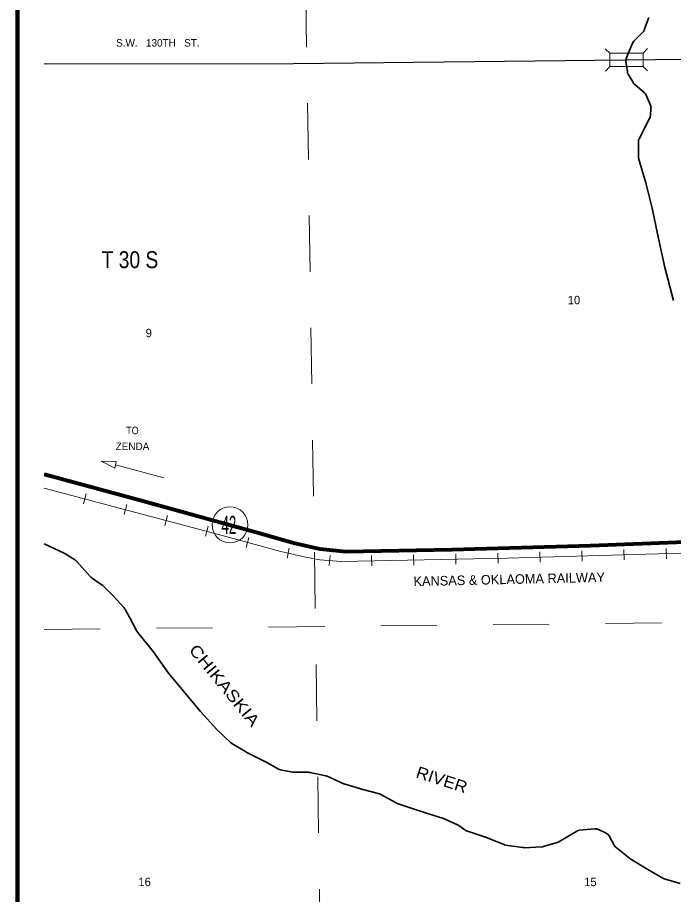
# Model space of a CAD drawing. Extents: x 354.64 to 359.05, y 2573.6 to 2577.54.
# Drawn here: x 354.643 to 355.811, y 2574.638 to 2576.2 of the extents above; entities that cross this region are included whole.
import ezdxf
from ezdxf.enums import TextEntityAlignment as Align

# ---------------------------------------------------------------- set-up
doc = ezdxf.new("R2010")
doc.units = 0
doc.header["$LTSCALE"] = 0.0061
doc.linetypes.add('MEDIUM_DASHED', pattern=[4.5, 3, -1.5])
for name, color, linetype, lineweight in [('12', 7, 'Continuous', 80), ('14', 7, 'Continuous', 25), ('15', 7, 'MEDIUM_DASHED', 13), ('17', 7, 'Continuous', 13), ('19', 7, 'Continuous', 13), ('21', 7, 'Continuous', 25), ('25', 7, 'Continuous', 35), ('35', 7, 'Continuous', 13), ('48', 7, 'Continuous', 106)]:
    doc.layers.add(name, color=color, linetype=linetype, lineweight=lineweight)
for name, color, linetype in [('29', 7, 'Continuous'), ('45', 7, 'Continuous'), ('46', 7, 'Continuous'), ('49', 7, 'Continuous')]:
    doc.layers.add(name, color=color, linetype=linetype)

msp = doc.modelspace()

# ---------------------------------------------------------------- linework, layer by layer
at = {"layer": '12'}
msp.add_lwpolyline([(354.690341, 2575.386742), (354.861364, 2575.340341), (355.069697, 2575.282955), (355.13428, 2575.264394), (355.18125, 2575.253788), (355.22803, 2575.249053), (355.416477, 2575.252273), (355.663826, 2575.259659), (355.893371, 2575.268561), (356.007386, 2575.270076), (356.064773, 2575.273295), (356.114015, 2575.284659), (356.158523, 2575.3), (356.229545, 2575.327462), (356.292614, 2575.346023), (356.332955, 2575.354924), (356.484091, 2575.358902), (356.667045, 2575.366477)], dxfattribs=at)
at = {"layer": '14'}
msp.add_lwpolyline([(354.690341, 2576.117803), (355.134848, 2576.118561), (356.155114, 2576.129735), (356.217045, 2576.130492), (356.63125, 2576.135985)], dxfattribs=at)
at = {"layer": '15'}
msp.add_line((354.690341, 2575.109848), (356.186932, 2575.126136), dxfattribs=at)
msp.add_lwpolyline([(355.139015, 2577.490152), (355.156439, 2576.247348), (355.195265, 2573.702273)], dxfattribs=at)
at = {"layer": '17'}
for p, q in [((354.765152, 2575.351705), (354.760417, 2575.333902)), ((354.837689, 2575.332386), (354.832955, 2575.314583)), ((354.910227, 2575.313068), (354.905492, 2575.295265)), ((354.982576, 2575.29375), (354.977841, 2575.275947)), ((355.055114, 2575.274053), (355.050189, 2575.25625)), ((355.127083, 2575.254735), (355.123106, 2575.236932)), ((355.348485, 2575.242992), (355.348864, 2575.224621)), ((355.423485, 2575.244697), (355.423864, 2575.226326)), ((355.498485, 2575.246212), (355.498864, 2575.227841)), ((355.573295, 2575.248295), (355.573864, 2575.229924)), ((355.648295, 2575.250189), (355.648864, 2575.231818)), ((355.723295, 2575.252273), (355.723864, 2575.233902)), ((355.798295, 2575.254356), (355.798864, 2575.235985)), ((355.199621, 2575.241856), (355.198106, 2575.223674)), ((355.273485, 2575.241477), (355.273864, 2575.223106))]:
    msp.add_line(p, q, dxfattribs=at)
msp.add_lwpolyline([(354.690341, 2575.361932), (354.994508, 2575.281061), (355.112121, 2575.248674), (355.150758, 2575.239773), (355.181439, 2575.234091), (355.219318, 2575.230871), (355.515341, 2575.237311), (355.845455, 2575.246402), (356.111553, 2575.255114), (356.455303, 2575.268182), (356.796591, 2575.281818), (357.202841, 2575.29072), (357.272159, 2575.294886), (357.329356, 2575.301326), (357.383523, 2575.307008), (357.514962, 2575.324811), (357.838447, 2575.364394), (358.065152, 2575.391856), (358.244886, 2575.413636), (358.47822, 2575.441288)], dxfattribs=at)
at = {"layer": '19'}
msp.add_circle((355.021472, 2575.296417), 0.031987, dxfattribs=at)
at = {"layer": '21'}
for p, q in [((355.698106, 2576.136932), (355.689962, 2576.144697)), ((355.764962, 2576.145076), (355.757197, 2576.136932)), ((355.698106, 2576.112879), (355.690341, 2576.104735)), ((355.765341, 2576.105114), (355.757197, 2576.112879))]:
    msp.add_line(p, q, dxfattribs=at)
at = {"layer": '21', "lineweight": 13}
msp.add_lwpolyline([(355.698106, 2576.112879), (355.757197, 2576.112879), (355.757197, 2576.136932), (355.698106, 2576.136932)], close=True, dxfattribs=at)
at = {"layer": '25'}
for p, q in [((355.75947, 2576.17822), (355.767803, 2576.200189)), ((355.740909, 2576.158144), (355.757008, 2576.174242)), ((355.727462, 2576.127083), (355.738447, 2576.154356)), ((355.729356, 2576.103788), (355.726705, 2576.121212)), ((355.739962, 2576.083902), (355.730682, 2576.099621)), ((355.759848, 2576.066098), (355.742424, 2576.080871)), ((355.770455, 2576.044318), (355.763068, 2576.061932)), ((355.770265, 2576.024432), (355.771402, 2576.038826)), ((355.750189, 2575.984091), (355.768939, 2576.020076)), ((355.749053, 2575.952462), (355.749053, 2575.978977)), ((354.725947, 2575.245644), (354.690341, 2575.262311)), ((354.746023, 2575.233333), (354.727083, 2575.245076)), ((354.772348, 2575.204356), (354.748485, 2575.231061)), ((354.793561, 2575.189205), (354.774432, 2575.202462)), ((355.022917, 2574.908144), (354.998485, 2574.931061)), ((355.051136, 2574.891288), (355.025, 2574.906629)), ((355.083523, 2574.875), (355.051705, 2574.890909)), ((355.107955, 2574.861174), (355.083902, 2574.874811)), ((355.132765, 2574.855682), (355.111364, 2574.859848)), ((355.161742, 2574.855492), (355.135038, 2574.855492)), ((355.192424, 2574.849242), (355.164015, 2574.855114)), ((355.225379, 2574.834659), (355.194697, 2574.848485)), ((355.317235, 2574.800947), (355.290341, 2574.815909)), ((355.426894, 2574.762121), (355.402841, 2574.772727)), ((355.439583, 2574.75303), (355.429167, 2574.760795)), ((355.442803, 2574.751326), (355.474621, 2574.74072)), ((355.607008, 2574.731629), (355.639205, 2574.750758)), ((355.643939, 2574.752273), (355.670644, 2574.754924)), ((355.676515, 2574.753977), (355.691477, 2574.74697)), ((355.696591, 2574.742424), (355.706629, 2574.724621)), ((355.475189, 2574.74053), (355.509091, 2574.726705)), ((355.579735, 2574.723295), (355.604545, 2574.730492)), ((355.511932, 2574.725947), (355.543371, 2574.721402)), ((355.545455, 2574.721212), (355.577083, 2574.722727)), ((355.70928, 2574.721591), (355.732955, 2574.702273)), ((355.794697, 2574.665909), (355.823295, 2574.657197))]:
    msp.add_line(p, q, dxfattribs=at)
for points in [[(355.811364, 2575.695833), (355.795833, 2575.755114), (355.782955, 2575.814962), (355.773295, 2575.860417), (355.761932, 2575.905682), (355.749432, 2575.949432)], [(354.832197, 2575.149242), (354.813826, 2575.169318), (354.795076, 2575.188068)], [(354.855303, 2575.107197), (354.842803, 2575.130492), (354.833902, 2575.14697)], [(354.912121, 2575.032197), (354.884848, 2575.070644), (354.856439, 2575.105303)], [(354.997727, 2574.931818), (354.968939, 2574.963826), (354.944697, 2574.992992), (354.912689, 2575.031439)], [(355.287689, 2574.817045), (355.258333, 2574.824621), (355.226705, 2574.83428)], [(355.401705, 2574.773106), (355.371402, 2574.782576), (355.342424, 2574.792424), (355.319129, 2574.800189)], [(355.73428, 2574.701326), (355.765909, 2574.682386), (355.792235, 2574.666856)]]:
    msp.add_lwpolyline(points, dxfattribs=at)
for centre, start, end in [((355.748915, 2576.182286), 315.02351, 339.4594), ((355.748974, 2576.15019), 135.02351, 158.2148), ((355.738028, 2576.122803), 158.2148, 188.12351), ((355.74052, 2576.105347), 188.12352, 210.23598), ((355.749738, 2576.08953), 210.23598, 229.74045), ((355.752537, 2576.057378), 23.18158, 49.74045), ((355.760071, 2576.039784), 355.23276, 23.18158), ((355.758871, 2576.025391), 332.54481, 355.23276), ((355.760346, 2575.978935), 152.54481, 180), ((355.760346, 2575.95255), 180, 195.93298), ((354.721033, 2575.235328), 58.37321, 64.78222), ((354.740081, 2575.223597), 41.61208, 58.37321), ((354.780923, 2575.211839), 221.61208, 235.28462), ((354.787034, 2575.179956), 44.97839, 55.28463), ((354.823841, 2575.141596), 28.59231, 42.68786), ((354.865283, 2575.112533), 208.05454, 219.26824), ((354.921379, 2575.038712), 215.29083, 219.78432), ((355.006169, 2574.939434), 221.96573, 226.82605), ((355.030761, 2574.916361), 226.82605, 239.51556), ((355.056821, 2574.90102), 239.51555, 243.41766), ((355.07839, 2574.864814), 60.62378, 63.41767), ((355.113589, 2574.87108), 240.62377, 258.68175), ((355.134964, 2574.866802), 258.68175, 270), ((355.161753, 2574.844075), 78.10263, 90), ((355.190107, 2574.838101), 65.75609, 78.10262), ((355.229969, 2574.845075), 245.75609, 253.28886), ((355.284759, 2574.805985), 60.92705, 75.2458), ((355.322731, 2574.810877), 240.92706, 251.55208), ((355.398194, 2574.762276), 66.35475, 72.46203), ((355.422296, 2574.751724), 53.10935, 66.35475), ((355.446334, 2574.762099), 233.10936, 251.64486), ((355.645058, 2574.740909), 95.71488, 120.59816), ((355.671813, 2574.743586), 65.20842, 95.71487), ((355.686715, 2574.736703), 29.72627, 65.20842), ((355.470974, 2574.729978), 67.73582, 71.64486), ((355.6013, 2574.741436), 286.40125, 300.59816), ((355.513488, 2574.737131), 247.73582, 261.86384), ((355.544974, 2574.732629), 261.86385, 272.72837), ((355.576482, 2574.734131), 272.72837, 286.40124), ((355.716529, 2574.730323), 209.72627, 230.88499), ((355.740122, 2574.711139), 230.88498, 239.01718), ((355.797977, 2574.67671), 239.51556, 253.28886)]:
    msp.add_arc(centre, 0.011364, start, end, dxfattribs=at)
at = {"layer": '35'}
msp.add_line((354.817424, 2575.403409), (354.903598, 2575.380303), dxfattribs=at)
msp.add_lwpolyline([(354.818939, 2575.409091), (354.792045, 2575.410038), (354.816098, 2575.397159)], close=True, dxfattribs=at)
at = {"layer": '48'}
msp.add_lwpolyline([(354.642992, 2573.654924), (354.642992, 2577.5375), (358.525568, 2577.5375), (358.525568, 2573.654924)], close=True, dxfattribs=at)

# ---------------------------------------------------------------- texts
at = {"layer": '17'}
msp.add_text('KANSAS & OKLAOMA RAILWAY', height=0.017, rotation=1.27, dxfattribs=at).set_placement((355.519035, 2575.190962), align=Align.CENTER)
at = {"layer": '19', "width": 0.55}
msp.add_text('42', height=0.0322, dxfattribs=at).set_placement((355.019508, 2575.280303), align=Align.CENTER)
at = {"layer": '29'}
for s, rotation, width, p in [('CHIKASKIA', 309.302, 1.2, (355.003521, 2575.003852)), ('RIVER', 342.096, 1.1, (355.395661, 2574.832468))]:
    msp.add_text(s, height=0.02083, rotation=rotation, dxfattribs=dict(at, width=width)).set_placement(p, align=Align.CENTER)
at = {"layer": '35', "width": 0.9}
msp.add_text('TO', height=0.01326, dxfattribs=at).set_placement((354.847633, 2575.457955), align=Align.CENTER)
at = {"layer": '35'}
msp.add_text('ZENDA', height=0.01326, dxfattribs=at).set_placement((354.847727, 2575.429545), align=Align.CENTER)
at = {"layer": '45'}
for s, p in [('10', (355.634186, 2575.689394)), ('9', (354.876705, 2575.630682)), ('16', (354.869318, 2574.652652)), ('15', (355.663447, 2574.652652))]:
    msp.add_text(s, height=0.01496, dxfattribs=at).set_placement(p, align=Align.CENTER)
at = {"layer": '46', "width": 0.85}
msp.add_text('T 30 S', height=0.03011, dxfattribs=at).set_placement((354.843277, 2575.753788), align=Align.CENTER)
at = {"layer": '49'}
msp.add_text('S.W.   130TH   ST.', height=0.01326, dxfattribs=at).set_placement((354.892992, 2576.148485), align=Align.CENTER)

doc.saveas('drawing.dxf')
